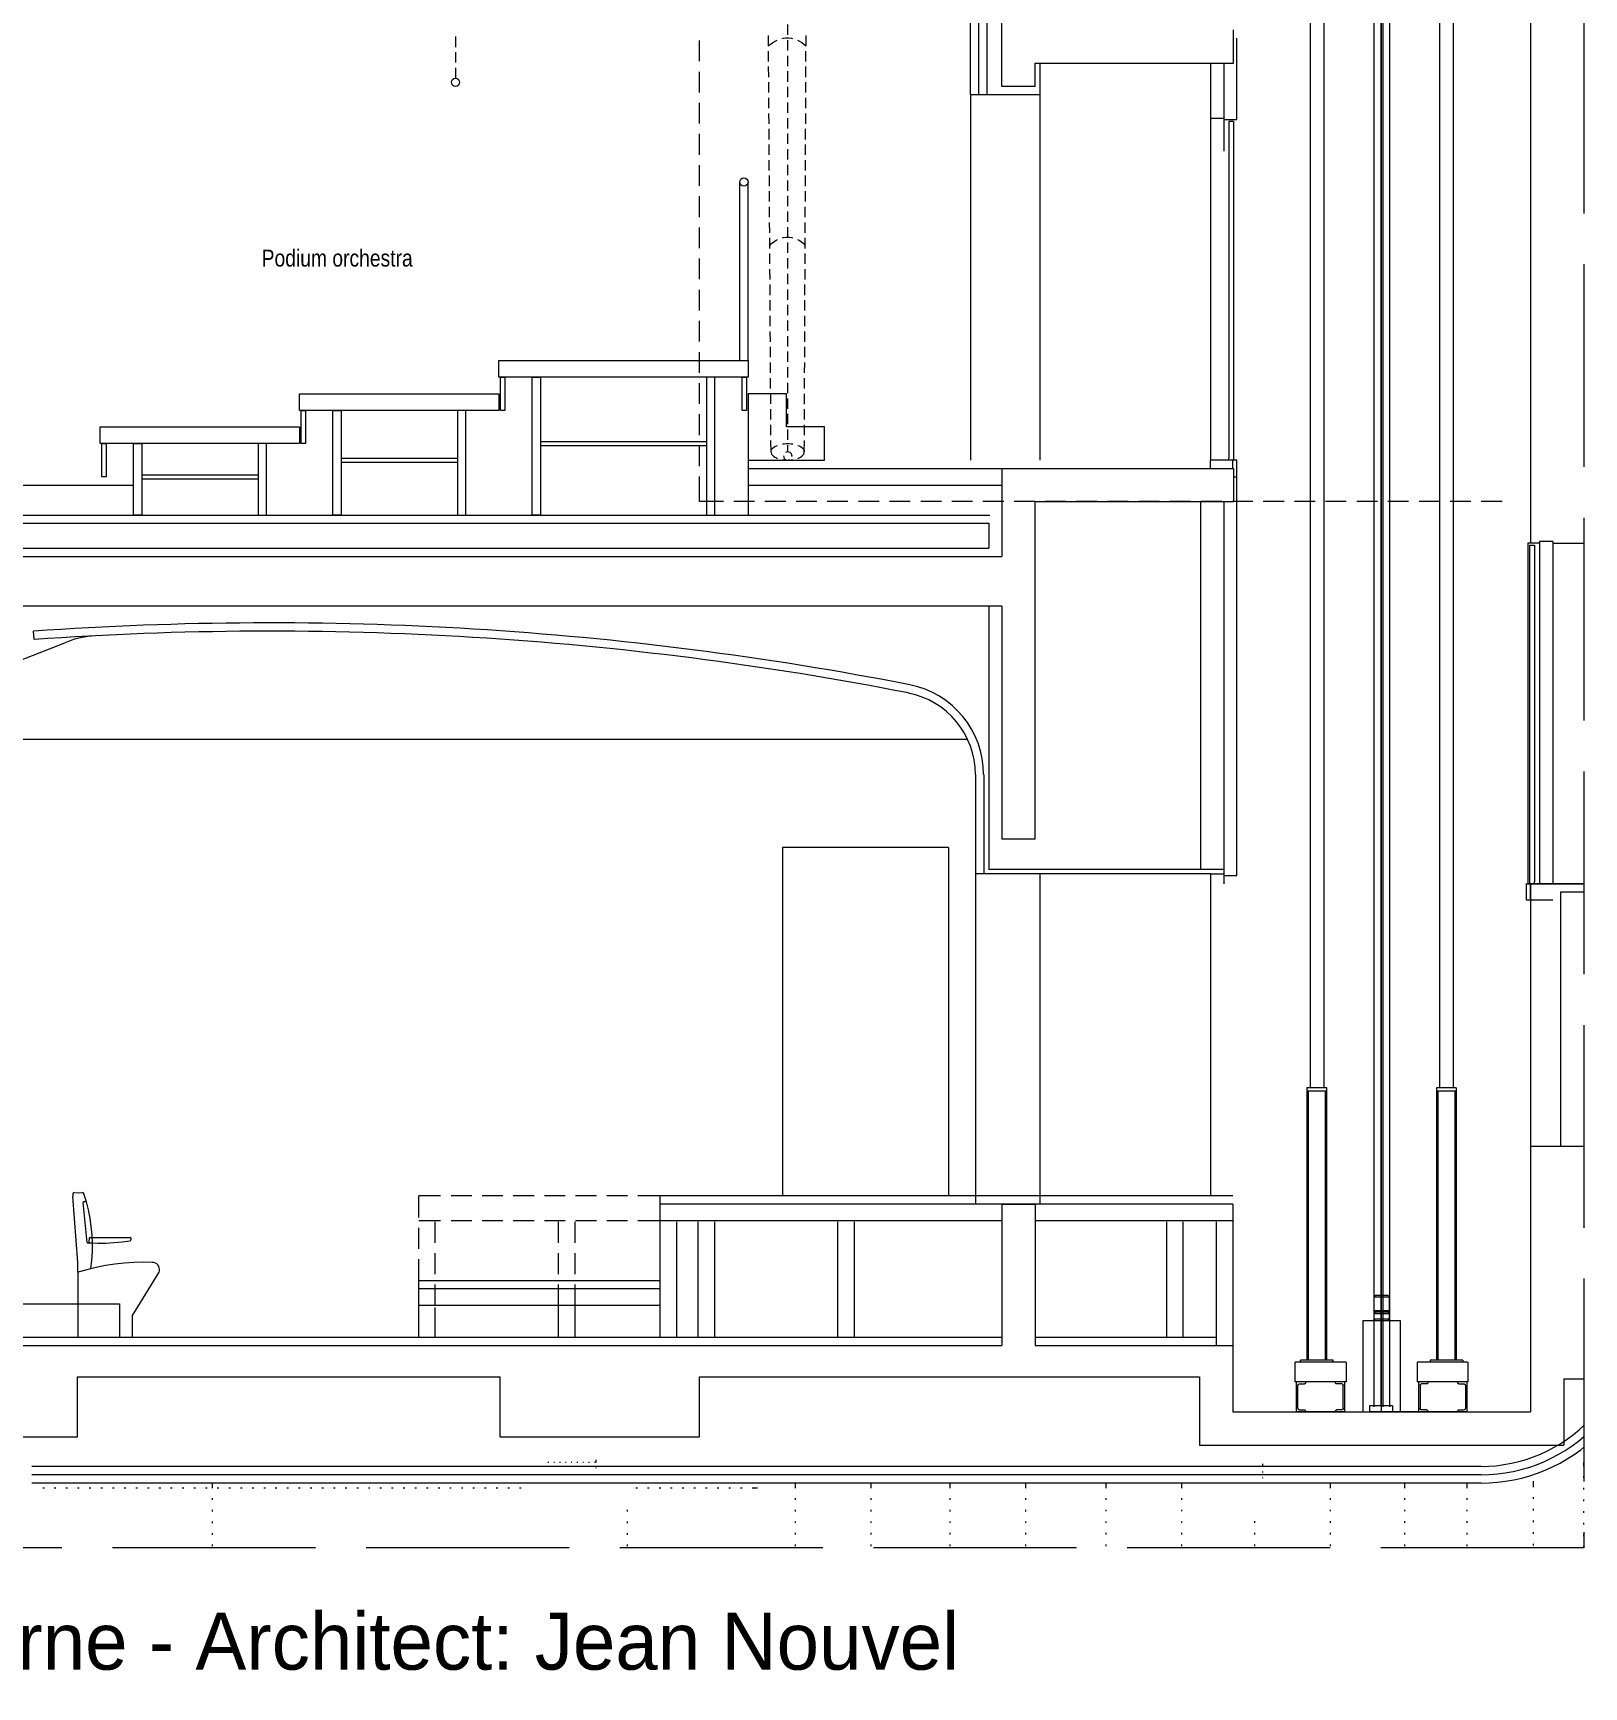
# Model space of a CAD drawing. Header units: millimetres. Extents: x 2546.3 to 2611.3, y 1346 to 1389.8.
# Drawn here: x 2592.93 to 2611.27, y 1345.96 to 1365.52 of the extents above; entities that cross this region are included whole.
import ezdxf

# ---------------------------------------------------------------- set-up
doc = ezdxf.new("R2010")
doc.units = ezdxf.units.MM
doc.linetypes.add('ACAD_ISO02W100', pattern=[15, 12, -3])
for name, color, linetype, lineweight in [('furniture', 175, 'Continuous', 5), ('projection', 145, 'Continuous', 5), ('sect3', 251, 'Continuous', 15), ('wall sections', 7, 'Continuous', 5)]:
    doc.layers.add(name, color=color, linetype=linetype, lineweight=lineweight)
doc.layers.add('sect2', color=177, linetype='Continuous')
doc.layers.add('small section', color=35, linetype='Continuous')

msp = doc.modelspace()

# ---------------------------------------------------------------- linework, layer by layer
at = {"layer": 'furniture', "linetype": 'Continuous', "lineweight": 0}
for points in [[(2601.855, 1365.497), (2601.855, 1365.619)], [(2597.926, 1365.478), (2597.926, 1365.354)], [(2600.812, 1365.185), (2600.812, 1365.431)], [(2601.628, 1365.367), (2601.627, 1365.49)], [(2601.628, 1365.363), (2601.652, 1365.387), (2601.678, 1365.407), (2601.706, 1365.425), (2601.73, 1365.437)], [(2601.789, 1365.455), (2601.8, 1365.458), (2601.833, 1365.461), (2601.866, 1365.461), (2601.899, 1365.458), (2601.911, 1365.455)], [(2601.855, 1365.313), (2601.855, 1365.435)], [(2601.969, 1365.437), (2601.993, 1365.425), (2602.021, 1365.407), (2602.047, 1365.387), (2602.071, 1365.363)], [(2602.072, 1365.367), (2602.072, 1365.49)], [(2597.926, 1365.293), (2597.926, 1365.171)], [(2601.629, 1365.183), (2601.628, 1365.306)], [(2601.855, 1365.128), (2601.855, 1365.251)], [(2602.071, 1365.183), (2602.071, 1365.306)], [(2597.926, 1365.109), (2597.926, 1364.986)], [(2600.812, 1364.817), (2600.812, 1365.062)], [(2601.63, 1364.999), (2601.629, 1365.122)], [(2601.855, 1364.944), (2601.855, 1365.067)], [(2602.07, 1364.999), (2602.071, 1365.122)], [(2601.631, 1364.815), (2601.63, 1364.938)], [(2601.855, 1364.76), (2601.855, 1364.882)], [(2602.069, 1364.815), (2602.069, 1364.938)], [(2600.812, 1364.448), (2600.812, 1364.694)], [(2601.633, 1364.631), (2601.631, 1364.754)], [(2601.855, 1364.576), (2601.855, 1364.698)], [(2602.068, 1364.631), (2602.069, 1364.754)], [(2601.634, 1364.447), (2601.633, 1364.569)], [(2601.635, 1364.262), (2601.634, 1364.385)], [(2601.855, 1364.391), (2601.855, 1364.514)], [(2602.067, 1364.262), (2602.067, 1364.385)], [(2602.068, 1364.447), (2602.068, 1364.569)], [(2600.812, 1364.08), (2600.812, 1364.326)], [(2601.636, 1364.078), (2601.635, 1364.201)], [(2601.855, 1364.208), (2601.855, 1364.33)], [(2602.066, 1364.078), (2602.067, 1364.201)], [(2601.637, 1363.894), (2601.636, 1364.017)], [(2601.855, 1364.023), (2601.855, 1364.146)], [(2602.065, 1363.894), (2602.066, 1364.017)], [(2600.812, 1363.712), (2600.812, 1363.957)], [(2601.638, 1363.71), (2601.638, 1363.833)], [(2601.855, 1363.839), (2601.855, 1363.962)], [(2602.064, 1363.71), (2602.065, 1363.833)], [(2601.639, 1363.526), (2601.639, 1363.649)], [(2601.855, 1363.655), (2601.855, 1363.777)], [(2602.064, 1363.526), (2602.064, 1363.649)], [(2600.812, 1363.343), (2600.812, 1363.589)], [(2601.64, 1363.342), (2601.64, 1363.464)], [(2601.855, 1363.471), (2601.855, 1363.593)], [(2601.855, 1363.286), (2601.855, 1363.409)], [(2602.063, 1363.342), (2602.063, 1363.464)], [(2600.812, 1362.975), (2600.812, 1363.221)], [(2601.642, 1363.157), (2601.641, 1363.28)], [(2601.855, 1363.102), (2601.855, 1363.225)], [(2602.062, 1363.157), (2602.063, 1363.28)], [(2601.643, 1362.973), (2601.642, 1363.096)], [(2601.643, 1363.006), (2601.665, 1363.029), (2601.69, 1363.05), (2601.717, 1363.068), (2601.734, 1363.076)], [(2601.792, 1363.097), (2601.807, 1363.1), (2601.839, 1363.104), (2601.871, 1363.104), (2601.903, 1363.1), (2601.913, 1363.098)], [(2601.855, 1362.918), (2601.855, 1363.041)], [(2601.971, 1363.078), (2601.991, 1363.068), (2602.017, 1363.05), (2602.041, 1363.029), (2602.061, 1363.006)], [(2602.062, 1362.973), (2602.062, 1363.096)], [(2600.812, 1362.607), (2600.812, 1362.852)], [(2601.644, 1362.789), (2601.643, 1362.912)], [(2601.855, 1362.734), (2601.855, 1362.857)], [(2602.06, 1362.789), (2602.061, 1362.912)], [(2601.646, 1362.605), (2601.644, 1362.728)], [(2601.855, 1362.55), (2601.855, 1362.673)], [(2602.06, 1362.605), (2602.06, 1362.728)], [(2600.812, 1362.238), (2600.812, 1362.484)], [(2601.647, 1362.421), (2601.646, 1362.544)], [(2601.855, 1362.366), (2601.855, 1362.488)], [(2602.059, 1362.42), (2602.059, 1362.544)], [(2601.648, 1362.237), (2601.647, 1362.359)], [(2601.855, 1362.181), (2601.855, 1362.304)], [(2602.058, 1362.237), (2602.059, 1362.359)], [(2600.812, 1361.87), (2600.812, 1362.116)], [(2601.649, 1362.052), (2601.648, 1362.175)], [(2601.855, 1361.997), (2601.855, 1362.12)], [(2602.058, 1362.052), (2602.058, 1362.175)], [(2601.65, 1361.868), (2601.649, 1361.991)], [(2601.855, 1361.813), (2601.855, 1361.936)], [(2602.056, 1361.868), (2602.057, 1361.991)], [(2600.812, 1361.502), (2600.812, 1361.747)], [(2601.651, 1361.684), (2601.651, 1361.807)], [(2601.855, 1361.629), (2601.855, 1361.752)], [(2602.056, 1361.684), (2602.056, 1361.807)], [(2601.652, 1361.5), (2601.652, 1361.623)], [(2601.855, 1361.445), (2601.855, 1361.568)], [(2602.055, 1361.5), (2602.056, 1361.622)], [(2600.812, 1361.133), (2600.812, 1361.379)], [(2601.653, 1361.315), (2601.653, 1361.439)], [(2601.655, 1361.132), (2601.654, 1361.254)], [(2601.855, 1361.261), (2601.855, 1361.383)], [(2602.054, 1361.315), (2602.055, 1361.439)], [(2602.054, 1361.131), (2602.054, 1361.254)], [(2601.656, 1360.948), (2601.655, 1361.07)], [(2601.855, 1361.076), (2601.855, 1361.199)], [(2602.053, 1360.948), (2602.053, 1361.07)], [(2600.812, 1360.765), (2600.812, 1361.011)], [(2601.657, 1360.763), (2601.656, 1360.886)], [(2601.855, 1360.892), (2601.855, 1361.015)], [(2602.052, 1360.763), (2602.052, 1360.886)], [(2601.659, 1360.566), (2601.657, 1360.702)], [(2601.794, 1360.659), (2601.815, 1360.662), (2601.841, 1360.664), (2601.868, 1360.664), (2601.895, 1360.662), (2601.916, 1360.659)], [(2601.855, 1360.708), (2601.855, 1360.831)], [(2602.051, 1360.566), (2602.052, 1360.702)], [(2600.812, 1360.396), (2600.812, 1360.642)], [(2601.659, 1360.566), (2601.66, 1360.58), (2601.665, 1360.593), (2601.674, 1360.605), (2601.687, 1360.617), (2601.702, 1360.628), (2601.721, 1360.638), (2601.734, 1360.643)], [(2601.659, 1360.566), (2601.66, 1360.553), (2601.665, 1360.539), (2601.674, 1360.527), (2601.687, 1360.515), (2601.702, 1360.504), (2601.721, 1360.494), (2601.734, 1360.489)], [(2601.794, 1360.473), (2601.815, 1360.47), (2601.841, 1360.468), (2601.868, 1360.468), (2601.895, 1360.47), (2601.916, 1360.473)], [(2601.805, 1360.517), (2601.808, 1360.502), (2601.815, 1360.488), (2601.826, 1360.477), (2601.839, 1360.471), (2601.855, 1360.468), (2601.87, 1360.471), (2601.879, 1360.475)], [(2601.904, 1360.517), (2601.902, 1360.532), (2601.894, 1360.546), (2601.883, 1360.557), (2601.87, 1360.564), (2601.855, 1360.566), (2601.839, 1360.564), (2601.83, 1360.559)], [(2601.855, 1360.566), (2601.855, 1360.647)], [(2601.975, 1360.643), (2601.989, 1360.638), (2602.007, 1360.628), (2602.023, 1360.617), (2602.035, 1360.605), (2602.044, 1360.593), (2602.049, 1360.58), (2602.051, 1360.566)], [(2601.975, 1360.489), (2601.989, 1360.494), (2602.007, 1360.504), (2602.023, 1360.515), (2602.035, 1360.527), (2602.044, 1360.539), (2602.049, 1360.553), (2602.051, 1360.566)], [(2593.42, 1351.804), (2593.41, 1351.802), (2593.403, 1351.795), (2593.4, 1351.785), (2593.4, 1351.758)], [(2593.459, 1350.979), (2593.4, 1351.758)], [(2593.42, 1351.804), (2593.467, 1351.803), (2593.515, 1351.804)], [(2593.533, 1351.791), (2593.527, 1351.801), (2593.515, 1351.804)], [(2593.534, 1351.698), (2593.529, 1351.696), (2593.525, 1351.692), (2593.524, 1351.687)], [(2593.57, 1351.216), (2593.524, 1351.687)], [(2593.616, 1350.905), (2593.627, 1351.004), (2593.632, 1351.104), (2593.633, 1351.204), (2593.629, 1351.303), (2593.619, 1351.403), (2593.605, 1351.501), (2593.586, 1351.599), (2593.562, 1351.695), (2593.533, 1351.791)], [(2593.534, 1351.698), (2593.562, 1351.698)], [(2593.605, 1351.274), (2593.601, 1351.273), (2593.597, 1351.27), (2593.595, 1351.265)], [(2593.605, 1351.274), (2594.079, 1351.274)], [(2594.088, 1351.264), (2594.087, 1351.269), (2594.084, 1351.273), (2594.079, 1351.274)], [(2593.57, 1351.216), (2593.573, 1351.21), (2593.58, 1351.207)], [(2593.633, 1351.207), (2593.579, 1351.207)], [(2593.595, 1351.265), (2593.592, 1351.223)], [(2593.592, 1351.223), (2593.593, 1351.218), (2593.596, 1351.214), (2593.601, 1351.212)], [(2593.601, 1351.212), (2593.697, 1351.208), (2593.793, 1351.208), (2593.888, 1351.213), (2593.984, 1351.222), (2594.079, 1351.236)], [(2594.079, 1351.236), (2594.083, 1351.238), (2594.086, 1351.241), (2594.087, 1351.245)], [(2594.088, 1351.264), (2594.087, 1351.245)], [(2594.348, 1350.979), (2594.235, 1350.981), (2594.123, 1350.978), (2594.01, 1350.971), (2593.898, 1350.958), (2593.787, 1350.941), (2593.676, 1350.919), (2593.567, 1350.893), (2593.459, 1350.862)], [(2593.459, 1350.862), (2593.459, 1350.979)], [(2594.421, 1350.862), (2594.426, 1350.88), (2594.427, 1350.898), (2594.424, 1350.916), (2594.417, 1350.934), (2594.407, 1350.949), (2594.393, 1350.962), (2594.377, 1350.971), (2594.36, 1350.978), (2594.341, 1350.979)], [(2593.459, 1350.862), (2593.459, 1350.095), (2594.107, 1350.095)], [(2594.107, 1350.351), (2594.421, 1350.862)], [(2594.107, 1350.095), (2594.107, 1350.351)]]:
    msp.add_lwpolyline(points, dxfattribs=at)
msp.add_circle((2597.926, 1364.937), 0.0486, dxfattribs=at)
msp.add_point((2601.904, 1360.517), dxfattribs=at)
at = {"layer": 'projection', "color": 7, "linetype": 'ACAD_ISO02W100', "ltscale": 0.2}
msp.add_lwpolyline([(2546.397, 1389.787), (2611.271, 1389.787), (2611.271, 1347.605), (2546.397, 1347.605)], close=True, dxfattribs=at)
at = {"layer": 'sect2', "linetype": 'Continuous', "lineweight": 0}
for points in [[(2607.119, 1351.765), (2600.344, 1351.765)], [(2600.344, 1351.765), (2600.344, 1350.095)], [(2607.119, 1351.667), (2600.344, 1351.667)], [(2607.119, 1351.667), (2607.119, 1349.997)], [(2604.389, 1351.47), (2600.344, 1351.47)], [(2607.119, 1351.47), (2604.782, 1351.47)], [(2600.541, 1351.46), (2600.541, 1350.095)], [(2600.794, 1351.46), (2600.794, 1350.095)], [(2600.99, 1351.46), (2600.99, 1350.095)], [(2602.445, 1351.46), (2602.445, 1350.095)], [(2602.641, 1351.46), (2602.641, 1350.095)], [(2604.389, 1351.46), (2604.389, 1350.095)], [(2606.333, 1351.46), (2606.333, 1350.095)], [(2606.529, 1351.46), (2606.529, 1350.095)], [(2606.922, 1351.46), (2606.922, 1349.997)], [(2597.491, 1350.095), (2597.491, 1350.763)], [(2600.344, 1350.763), (2597.491, 1350.763)], [(2600.344, 1350.665), (2597.491, 1350.665)], [(2600.344, 1350.469), (2597.491, 1350.469)], [(2597.687, 1350.095), (2597.687, 1350.444)], [(2599.142, 1350.469), (2599.142, 1350.095)], [(2599.339, 1350.469), (2599.339, 1350.095)], [(2591.592, 1350.095), (2604.389, 1350.095)], [(2592.531, 1350.095), (2604.075, 1350.095)], [(2604.782, 1350.095), (2606.922, 1350.095)]]:
    msp.add_lwpolyline(points, dxfattribs=at)
at = {"layer": 'sect3', "linetype": 'Continuous', "lineweight": 0}
for points in [[(2608.879, 1349.211), (2608.879, 1382.275)], [(2608.787, 1380.539), (2608.787, 1350.587)], [(2608.868, 1380.539), (2608.868, 1350.587)], [(2608.891, 1380.539), (2608.891, 1350.587)], [(2608.971, 1380.539), (2608.971, 1350.587)], [(2609.564, 1379.885), (2609.564, 1353.044)], [(2609.724, 1379.885), (2609.724, 1353.044)], [(2608.033, 1379.827), (2608.033, 1353.044)], [(2608.194, 1379.827), (2608.194, 1353.044)], [(2604.114, 1364.79), (2604.114, 1372.508)], [(2604.015, 1364.79), (2604.015, 1360.468)], [(2604.841, 1360.468), (2604.841, 1364.79)], [(2606.854, 1364.514), (2606.854, 1360.468)], [(2594.217, 1360.296), (2595.592, 1360.296)], [(2594.217, 1360.247), (2595.592, 1360.247)], [(2610.905, 1359.505), (2610.905, 1355.459)], [(2604.234, 1358.739), (2604.234, 1355.625)], [(2592.134, 1357.85), (2593.327, 1358.317)], [(2590.049, 1357.168), (2603.981, 1357.168)], [(2604.173, 1356.65), (2604.173, 1355.576)], [(2603.758, 1355.886), (2601.794, 1355.886)], [(2601.794, 1355.886), (2601.794, 1351.765)], [(2603.758, 1355.886), (2603.758, 1351.765)], [(2604.075, 1355.576), (2604.075, 1351.667)], [(2607.011, 1355.625), (2604.234, 1355.625)], [(2604.841, 1351.667), (2604.841, 1355.576)], [(2606.854, 1355.576), (2606.854, 1351.765)], [(2610.993, 1355.361), (2610.993, 1352.354)], [(2610.999, 1355.361), (2611.271, 1355.361)], [(2607.997, 1349.821), (2607.997, 1353.047)], [(2607.997, 1353.047), (2607.997, 1353.044)], [(2608.231, 1353.044), (2607.997, 1353.044)], [(2608.231, 1352.995), (2608.231, 1353.044)], [(2609.528, 1353.044), (2609.528, 1349.821)], [(2609.761, 1353.044), (2609.528, 1353.044)], [(2609.761, 1353.044), (2609.761, 1349.821)], [(2608.231, 1353.004), (2607.997, 1353.004)], [(2608.012, 1349.821), (2608.012, 1353.004)], [(2608.216, 1349.821), (2608.216, 1353.004)], [(2608.231, 1349.821), (2608.231, 1352.995)], [(2609.761, 1353.004), (2609.528, 1353.004)], [(2609.542, 1353.004), (2609.542, 1349.821)], [(2609.746, 1353.004), (2609.746, 1349.821)], [(2597.751, 1351.765), (2597.491, 1351.765)], [(2597.491, 1351.51), (2597.491, 1351.765)], [(2598.119, 1351.765), (2597.874, 1351.765)], [(2598.488, 1351.765), (2598.242, 1351.765)], [(2598.856, 1351.765), (2598.61, 1351.765)], [(2599.224, 1351.765), (2598.979, 1351.765)], [(2599.593, 1351.765), (2599.347, 1351.765)], [(2599.961, 1351.765), (2599.715, 1351.765)], [(2600.344, 1351.765), (2600.084, 1351.765)], [(2597.751, 1351.47), (2597.491, 1351.47)], [(2598.119, 1351.47), (2597.874, 1351.47)], [(2598.488, 1351.47), (2598.242, 1351.47)], [(2598.856, 1351.47), (2598.61, 1351.47)], [(2599.224, 1351.47), (2598.979, 1351.47)], [(2599.593, 1351.47), (2599.347, 1351.47)], [(2599.961, 1351.47), (2599.715, 1351.47)], [(2600.344, 1351.47), (2600.084, 1351.47)], [(2597.491, 1351.141), (2597.491, 1351.387)], [(2597.687, 1351.21), (2597.687, 1351.46)], [(2599.142, 1351.46), (2599.142, 1351.21)], [(2599.339, 1351.46), (2599.339, 1351.21)], [(2597.687, 1350.842), (2597.687, 1351.087)], [(2599.142, 1351.087), (2599.142, 1350.842)], [(2599.339, 1351.087), (2599.339, 1350.842)], [(2597.491, 1350.763), (2597.491, 1351.019)], [(2597.687, 1350.469), (2597.687, 1350.719)], [(2599.142, 1350.719), (2599.142, 1350.469)], [(2599.339, 1350.719), (2599.339, 1350.469)], [(2608.787, 1350.587), (2608.787, 1349.272)], [(2608.803, 1350.587), (2608.788, 1350.568), (2608.788, 1350.41)], [(2608.788, 1350.41), (2608.97, 1350.41), (2608.97, 1350.568)], [(2608.97, 1350.568), (2608.788, 1350.568)], [(2608.956, 1350.587), (2608.803, 1350.587)], [(2608.868, 1350.587), (2608.868, 1349.284)], [(2608.891, 1350.587), (2608.891, 1349.272)], [(2608.956, 1350.587), (2608.97, 1350.568)], [(2608.971, 1350.587), (2608.971, 1349.272)], [(2591.592, 1350.488), (2593.953, 1350.488)], [(2593.953, 1350.488), (2593.953, 1350.095)], [(2608.803, 1350.391), (2608.788, 1350.41)], [(2608.803, 1350.391), (2608.788, 1350.371)], [(2608.97, 1350.371), (2608.788, 1350.371), (2608.788, 1350.293)], [(2608.803, 1350.293), (2608.788, 1350.312), (2608.97, 1350.312)], [(2608.956, 1350.391), (2608.803, 1350.391)], [(2608.956, 1350.391), (2608.97, 1350.41)], [(2608.956, 1350.391), (2608.97, 1350.371)], [(2608.956, 1350.293), (2608.97, 1350.312)], [(2608.97, 1350.293), (2608.97, 1350.371)], [(2608.661, 1349.211), (2608.661, 1350.293), (2609.099, 1350.293), (2609.099, 1349.211)], [(2608.788, 1350.293), (2608.97, 1350.293)], [(2608.461, 1349.801), (2607.856, 1349.801)], [(2607.856, 1349.565), (2607.856, 1349.801)], [(2607.92, 1349.801), (2607.92, 1349.821)], [(2608.304, 1349.821), (2607.92, 1349.821)], [(2608.304, 1349.801), (2608.304, 1349.821)], [(2608.461, 1349.801), (2608.461, 1349.565)], [(2609.298, 1349.801), (2609.298, 1349.565)], [(2609.893, 1349.801), (2609.298, 1349.801)], [(2609.454, 1349.821), (2609.454, 1349.801)], [(2609.838, 1349.821), (2609.454, 1349.821)], [(2609.838, 1349.821), (2609.838, 1349.801)], [(2609.901, 1349.565), (2609.901, 1349.801)], [(2607.872, 1349.565), (2607.856, 1349.565)], [(2607.981, 1349.565), (2607.872, 1349.565)], [(2607.872, 1349.211), (2607.872, 1349.565)], [(2607.889, 1349.522), (2607.89, 1349.526), (2607.89, 1349.529), (2607.891, 1349.532), (2607.893, 1349.535), (2607.895, 1349.537), (2607.897, 1349.539), (2607.899, 1349.54), (2607.902, 1349.541), (2607.904, 1349.541)], [(2607.889, 1349.255), (2607.889, 1349.522)], [(2607.904, 1349.541), (2607.967, 1349.541)], [(2607.981, 1349.561), (2607.981, 1349.558), (2607.98, 1349.554), (2607.979, 1349.552), (2607.978, 1349.549), (2607.976, 1349.546), (2607.974, 1349.544), (2607.972, 1349.543), (2607.969, 1349.542), (2607.967, 1349.541)], [(2608.332, 1349.565), (2607.981, 1349.565), (2607.981, 1349.561)], [(2608.442, 1349.565), (2608.332, 1349.565)], [(2608.332, 1349.565), (2608.332, 1349.561)], [(2608.347, 1349.541), (2608.344, 1349.542), (2608.342, 1349.543), (2608.34, 1349.544), (2608.337, 1349.546), (2608.336, 1349.549), (2608.335, 1349.552), (2608.333, 1349.554), (2608.332, 1349.558), (2608.332, 1349.561)], [(2608.41, 1349.541), (2608.347, 1349.541)], [(2608.41, 1349.541), (2608.412, 1349.541), (2608.415, 1349.54), (2608.417, 1349.539), (2608.419, 1349.537), (2608.421, 1349.535), (2608.422, 1349.532), (2608.423, 1349.529), (2608.424, 1349.526), (2608.424, 1349.522)], [(2608.424, 1349.255), (2608.424, 1349.522)], [(2608.458, 1349.565), (2608.442, 1349.565)], [(2608.442, 1349.211), (2608.442, 1349.565)], [(2609.316, 1349.565), (2609.299, 1349.565)], [(2609.425, 1349.565), (2609.316, 1349.565)], [(2609.316, 1349.565), (2609.316, 1349.211)], [(2609.334, 1349.522), (2609.334, 1349.526), (2609.335, 1349.529), (2609.336, 1349.532), (2609.337, 1349.535), (2609.339, 1349.537), (2609.341, 1349.539), (2609.343, 1349.54), (2609.346, 1349.541), (2609.349, 1349.541)], [(2609.334, 1349.522), (2609.334, 1349.255)], [(2609.411, 1349.541), (2609.349, 1349.541)], [(2609.425, 1349.561), (2609.425, 1349.558), (2609.425, 1349.554), (2609.424, 1349.552), (2609.422, 1349.549), (2609.42, 1349.546), (2609.419, 1349.544), (2609.416, 1349.543), (2609.414, 1349.542), (2609.411, 1349.541)], [(2609.425, 1349.561), (2609.425, 1349.565)], [(2609.777, 1349.565), (2609.425, 1349.565)], [(2609.777, 1349.561), (2609.777, 1349.565)], [(2609.886, 1349.565), (2609.777, 1349.565)], [(2609.791, 1349.541), (2609.789, 1349.542), (2609.787, 1349.543), (2609.784, 1349.544), (2609.782, 1349.546), (2609.78, 1349.549), (2609.779, 1349.552), (2609.778, 1349.554), (2609.777, 1349.558), (2609.777, 1349.561)], [(2609.791, 1349.541), (2609.854, 1349.541)], [(2609.854, 1349.541), (2609.857, 1349.541), (2609.859, 1349.54), (2609.861, 1349.539), (2609.863, 1349.537), (2609.865, 1349.535), (2609.867, 1349.532), (2609.867, 1349.529), (2609.869, 1349.526), (2609.869, 1349.522)], [(2609.869, 1349.522), (2609.869, 1349.255)], [(2609.901, 1349.565), (2609.886, 1349.565)], [(2609.886, 1349.565), (2609.886, 1349.211)], [(2607.981, 1349.211), (2607.872, 1349.211)], [(2607.904, 1349.235), (2607.902, 1349.235), (2607.899, 1349.236), (2607.897, 1349.238), (2607.895, 1349.24), (2607.893, 1349.242), (2607.891, 1349.245), (2607.89, 1349.248), (2607.89, 1349.251), (2607.889, 1349.255)], [(2607.904, 1349.235), (2607.967, 1349.235)], [(2607.967, 1349.235), (2607.969, 1349.234), (2607.972, 1349.234), (2607.974, 1349.232), (2607.976, 1349.231), (2607.978, 1349.228), (2607.979, 1349.225), (2607.98, 1349.222), (2607.981, 1349.219), (2607.981, 1349.215)], [(2608.332, 1349.211), (2607.981, 1349.211), (2607.981, 1349.215)], [(2608.332, 1349.215), (2608.332, 1349.219), (2608.333, 1349.222), (2608.335, 1349.225), (2608.336, 1349.228), (2608.337, 1349.231), (2608.34, 1349.232), (2608.342, 1349.234), (2608.344, 1349.234), (2608.347, 1349.235)], [(2608.332, 1349.211), (2608.332, 1349.215)], [(2608.442, 1349.211), (2608.332, 1349.211)], [(2608.41, 1349.235), (2608.347, 1349.235)], [(2608.424, 1349.255), (2608.424, 1349.251), (2608.423, 1349.248), (2608.422, 1349.245), (2608.421, 1349.242), (2608.419, 1349.24), (2608.417, 1349.238), (2608.415, 1349.236), (2608.412, 1349.235), (2608.41, 1349.235)], [(2609.009, 1349.284), (2608.734, 1349.284)], [(2608.734, 1349.281), (2608.734, 1349.211)], [(2608.749, 1349.211), (2608.734, 1349.211)], [(2609.009, 1349.211), (2608.749, 1349.211)], [(2609.009, 1349.284), (2609.009, 1349.211)], [(2609.316, 1349.211), (2609.009, 1349.211)], [(2609.425, 1349.211), (2609.316, 1349.211)], [(2609.349, 1349.235), (2609.346, 1349.235), (2609.343, 1349.236), (2609.341, 1349.238), (2609.339, 1349.24), (2609.337, 1349.242), (2609.336, 1349.245), (2609.335, 1349.248), (2609.334, 1349.251), (2609.334, 1349.255)], [(2609.411, 1349.235), (2609.349, 1349.235)], [(2609.411, 1349.235), (2609.414, 1349.234), (2609.416, 1349.234), (2609.419, 1349.232), (2609.42, 1349.231), (2609.422, 1349.228), (2609.424, 1349.225), (2609.425, 1349.222), (2609.425, 1349.219), (2609.425, 1349.215)], [(2609.425, 1349.215), (2609.425, 1349.211)], [(2609.777, 1349.211), (2609.425, 1349.211)], [(2609.777, 1349.215), (2609.777, 1349.219), (2609.778, 1349.222), (2609.779, 1349.225), (2609.78, 1349.228), (2609.782, 1349.231), (2609.784, 1349.232), (2609.787, 1349.234), (2609.789, 1349.234), (2609.791, 1349.235)], [(2609.777, 1349.215), (2609.777, 1349.211)], [(2609.886, 1349.211), (2609.777, 1349.211)], [(2609.791, 1349.235), (2609.854, 1349.235)], [(2609.869, 1349.255), (2609.869, 1349.251), (2609.867, 1349.248), (2609.867, 1349.245), (2609.865, 1349.242), (2609.863, 1349.24), (2609.861, 1349.238), (2609.859, 1349.236), (2609.857, 1349.235), (2609.854, 1349.235)], [(2610.054, 1348.566), (2610.145, 1348.568), (2610.235, 1348.575), (2610.325, 1348.587), (2610.414, 1348.603), (2610.502, 1348.623), (2610.589, 1348.648), (2610.674, 1348.678), (2610.758, 1348.712), (2610.84, 1348.75), (2610.92, 1348.792), (2610.998, 1348.839), (2611.074, 1348.889), (2611.146, 1348.943), (2611.216, 1349), (2611.271, 1349.051)], [(2610.054, 1348.468), (2610.149, 1348.47), (2610.245, 1348.477), (2610.34, 1348.49), (2610.434, 1348.507), (2610.527, 1348.529), (2610.619, 1348.555), (2610.709, 1348.586), (2610.797, 1348.622), (2610.884, 1348.662), (2610.968, 1348.707), (2611.05, 1348.756), (2611.13, 1348.809), (2611.206, 1348.866), (2611.271, 1348.919)], [(2610.054, 1348.566), (2592.917, 1348.566)], [(2599.02, 1348.615), (2599.03, 1348.615)], [(2599.088, 1348.615), (2599.098, 1348.615)], [(2599.157, 1348.615), (2599.167, 1348.615)], [(2599.226, 1348.615), (2599.236, 1348.615)], [(2599.295, 1348.615), (2599.304, 1348.615)], [(2599.363, 1348.615), (2599.373, 1348.615)], [(2599.432, 1348.615), (2599.442, 1348.615)], [(2599.501, 1348.615), (2599.511, 1348.615)], [(2599.57, 1348.615), (2599.579, 1348.615)], [(2599.59, 1348.612), (2599.59, 1348.643)], [(2599.59, 1348.544), (2599.59, 1348.554)], [(2607.472, 1348.564), (2607.472, 1348.595)], [(2611.271, 1348.568), (2611.271, 1348.612)], [(2610.054, 1348.468), (2592.917, 1348.468)], [(2595.051, 1348.308), (2595.051, 1348.369)], [(2601.947, 1348.309), (2601.947, 1348.369)], [(2602.841, 1348.309), (2602.841, 1348.369)], [(2603.776, 1348.309), (2603.776, 1348.37)], [(2604.67, 1348.309), (2604.67, 1348.37)], [(2605.623, 1348.31), (2605.623, 1348.37)], [(2606.517, 1348.31), (2606.517, 1348.37)], [(2607.472, 1348.495), (2607.472, 1348.505)], [(2607.472, 1348.427), (2607.472, 1348.436)], [(2608.273, 1348.31), (2608.273, 1348.371)], [(2609.154, 1348.31), (2609.154, 1348.371)], [(2609.89, 1348.31), (2609.89, 1348.371)], [(2610.675, 1348.319), (2610.675, 1348.39)], [(2611.271, 1348.43), (2611.271, 1348.45)], [(2593.045, 1348.314), (2593.065, 1348.314)], [(2593.182, 1348.314), (2593.202, 1348.314)], [(2593.32, 1348.314), (2593.339, 1348.314)], [(2593.458, 1348.314), (2593.477, 1348.314)], [(2593.595, 1348.314), (2593.615, 1348.314)], [(2593.733, 1348.314), (2593.752, 1348.314)], [(2593.87, 1348.314), (2593.89, 1348.314)], [(2594.008, 1348.314), (2594.027, 1348.314)], [(2594.145, 1348.314), (2594.165, 1348.314)], [(2594.283, 1348.314), (2594.303, 1348.314)], [(2594.42, 1348.314), (2594.44, 1348.314)], [(2594.557, 1348.314), (2594.577, 1348.314)], [(2594.695, 1348.314), (2594.715, 1348.314)], [(2594.833, 1348.314), (2594.852, 1348.314)], [(2594.97, 1348.314), (2594.99, 1348.314)], [(2595.051, 1348.171), (2595.051, 1348.191)], [(2595.108, 1348.314), (2595.127, 1348.314)], [(2595.245, 1348.314), (2595.265, 1348.314)], [(2595.383, 1348.314), (2595.402, 1348.314)], [(2595.521, 1348.314), (2595.54, 1348.314)], [(2595.658, 1348.314), (2595.678, 1348.314)], [(2595.795, 1348.314), (2595.815, 1348.314)], [(2595.933, 1348.314), (2595.952, 1348.314)], [(2596.07, 1348.314), (2596.09, 1348.314)], [(2596.208, 1348.314), (2596.228, 1348.314)], [(2596.345, 1348.314), (2596.365, 1348.314)], [(2596.483, 1348.314), (2596.502, 1348.314)], [(2596.62, 1348.314), (2596.64, 1348.314)], [(2596.758, 1348.314), (2596.778, 1348.314)], [(2596.896, 1348.314), (2596.915, 1348.314)], [(2597.033, 1348.314), (2597.053, 1348.314)], [(2597.17, 1348.314), (2597.19, 1348.314)], [(2597.308, 1348.314), (2597.327, 1348.314)], [(2597.446, 1348.314), (2597.465, 1348.314)], [(2597.583, 1348.314), (2597.603, 1348.314)], [(2597.72, 1348.314), (2597.74, 1348.314)], [(2597.858, 1348.314), (2597.877, 1348.314)], [(2597.996, 1348.314), (2598.015, 1348.314)], [(2598.133, 1348.314), (2598.153, 1348.314)], [(2598.271, 1348.314), (2598.29, 1348.314)], [(2598.408, 1348.314), (2598.428, 1348.314)], [(2598.545, 1348.314), (2598.565, 1348.314)], [(2598.683, 1348.314), (2598.703, 1348.314)], [(2600.058, 1348.314), (2600.078, 1348.314)], [(2600.196, 1348.314), (2600.216, 1348.314)], [(2600.333, 1348.314), (2600.353, 1348.314)], [(2600.47, 1348.314), (2600.49, 1348.314)], [(2600.608, 1348.314), (2600.628, 1348.314)], [(2600.746, 1348.314), (2600.766, 1348.314)], [(2600.883, 1348.314), (2600.903, 1348.314)], [(2601.021, 1348.314), (2601.04, 1348.314)], [(2601.158, 1348.314), (2601.178, 1348.314)], [(2601.296, 1348.314), (2601.315, 1348.314)], [(2601.434, 1348.314), (2601.499, 1348.314)], [(2601.947, 1348.171), (2601.947, 1348.191)], [(2602.841, 1348.171), (2602.841, 1348.191)], [(2603.776, 1348.172), (2603.776, 1348.192)], [(2604.67, 1348.172), (2604.67, 1348.192)], [(2605.623, 1348.172), (2605.623, 1348.192)], [(2606.517, 1348.172), (2606.517, 1348.192)], [(2608.273, 1348.172), (2608.273, 1348.192)], [(2609.154, 1348.172), (2609.154, 1348.192)], [(2609.89, 1348.172), (2609.89, 1348.192)], [(2610.675, 1348.182), (2610.675, 1348.201)], [(2611.271, 1348.293), (2611.271, 1348.313)], [(2611.271, 1348.155), (2611.271, 1348.175)], [(2595.051, 1348.033), (2595.051, 1348.053)], [(2599.962, 1348.033), (2599.962, 1348.053)], [(2601.947, 1348.034), (2601.947, 1348.054)], [(2602.841, 1348.034), (2602.841, 1348.054)], [(2603.776, 1348.034), (2603.776, 1348.054)], [(2604.67, 1348.034), (2604.67, 1348.054)], [(2605.623, 1348.035), (2605.623, 1348.054)], [(2606.517, 1348.035), (2606.517, 1348.054)], [(2608.273, 1348.035), (2608.273, 1348.054)], [(2609.154, 1348.035), (2609.154, 1348.054)], [(2609.89, 1348.035), (2609.89, 1348.054)], [(2610.675, 1348.044), (2610.675, 1348.064)], [(2611.271, 1348.018), (2611.271, 1348.037)], [(2595.051, 1347.896), (2595.051, 1347.915)], [(2595.051, 1347.758), (2595.051, 1347.778)], [(2599.962, 1347.896), (2599.962, 1347.915)], [(2599.962, 1347.758), (2599.962, 1347.778)], [(2601.947, 1347.897), (2601.947, 1347.916)], [(2601.947, 1347.759), (2601.947, 1347.779)], [(2602.841, 1347.897), (2602.841, 1347.916)], [(2602.841, 1347.759), (2602.841, 1347.779)], [(2603.776, 1347.897), (2603.776, 1347.916)], [(2603.776, 1347.759), (2603.776, 1347.779)], [(2604.67, 1347.897), (2604.67, 1347.916)], [(2604.67, 1347.759), (2604.67, 1347.779)], [(2605.623, 1347.897), (2605.623, 1347.916)], [(2605.623, 1347.759), (2605.623, 1347.779)], [(2606.517, 1347.897), (2606.517, 1347.916)], [(2606.517, 1347.759), (2606.517, 1347.779)], [(2607.38, 1347.897), (2607.38, 1347.917)], [(2607.38, 1347.76), (2607.38, 1347.779)], [(2608.273, 1347.897), (2608.273, 1347.917)], [(2608.273, 1347.76), (2608.273, 1347.779)], [(2609.154, 1347.897), (2609.154, 1347.917)], [(2609.154, 1347.76), (2609.154, 1347.78)], [(2609.89, 1347.897), (2609.89, 1347.917)], [(2609.89, 1347.76), (2609.89, 1347.78)], [(2610.675, 1347.907), (2610.675, 1347.927)], [(2610.675, 1347.769), (2610.675, 1347.789)], [(2611.271, 1347.88), (2611.271, 1347.9)], [(2611.271, 1347.743), (2611.271, 1347.762)], [(2595.051, 1347.621), (2595.051, 1347.641)], [(2599.962, 1347.621), (2599.962, 1347.641)], [(2601.947, 1347.621), (2601.947, 1347.641)], [(2602.841, 1347.621), (2602.841, 1347.641)], [(2603.776, 1347.622), (2603.776, 1347.641)], [(2604.67, 1347.622), (2604.67, 1347.641)], [(2605.623, 1347.622), (2605.623, 1347.642)], [(2606.517, 1347.622), (2606.517, 1347.642)], [(2607.38, 1347.622), (2607.38, 1347.642)], [(2608.273, 1347.622), (2608.273, 1347.642)], [(2609.154, 1347.623), (2609.154, 1347.642)], [(2609.89, 1347.623), (2609.89, 1347.642)], [(2610.675, 1347.632), (2610.675, 1347.651)], [(2611.271, 1347.605), (2611.271, 1347.625)]]:
    msp.add_lwpolyline(points, dxfattribs=at)
for centre, start, end in [((2593.721, 1357.311), 93.0048, 111.3794), ((2603.092, 1356.75), 359.989, 0)]:
    msp.add_arc(centre, 1.08, start, end, dxfattribs=at)
at = {"layer": 'small section', "linetype": 'Continuous', "lineweight": 0}
for points in [[(2604.212, 1364.79), (2604.212, 1380.584)], [(2604.015, 1364.79), (2604.015, 1372.507)], [(2607.168, 1364.495), (2607.168, 1365.458)], [(2606.854, 1365.163), (2606.854, 1364.514)], [(2607.011, 1365.163), (2607.011, 1364.853)], [(2604.841, 1364.79), (2604.015, 1364.79)], [(2607.011, 1364.853), (2607.011, 1364.121)], [(2606.854, 1364.514), (2607.011, 1364.514)], [(2607.011, 1364.514), (2607.011, 1364.495)], [(2607.011, 1364.495), (2607.149, 1364.495)], [(2607.128, 1364.472), (2607.07, 1364.472)], [(2607.07, 1364.472), (2607.07, 1360.495)], [(2607.128, 1364.472), (2607.128, 1360.468)], [(2607.149, 1364.495), (2607.168, 1364.495)], [(2601.289, 1361.647), (2601.289, 1363.758)], [(2601.387, 1361.647), (2601.387, 1363.758)], [(2598.44, 1361.647), (2601.387, 1361.647), (2601.387, 1361.45), (2598.44, 1361.45), (2598.44, 1361.647)], [(2598.46, 1361.45), (2598.509, 1361.45), (2598.509, 1361.057), (2598.46, 1361.057), (2598.46, 1361.45)], [(2598.833, 1361.45), (2598.931, 1361.45), (2598.931, 1359.819), (2598.833, 1359.819), (2598.833, 1361.45)], [(2600.994, 1361.45), (2600.896, 1361.45), (2600.896, 1359.819), (2600.994, 1359.819), (2600.994, 1361.45)], [(2601.318, 1361.45), (2601.367, 1361.45), (2601.367, 1361.057), (2601.318, 1361.057), (2601.318, 1361.45)], [(2596.083, 1361.254), (2598.44, 1361.254), (2598.44, 1361.057), (2596.083, 1361.057), (2596.083, 1361.254)], [(2602.29, 1360.468), (2602.29, 1360.861), (2601.839, 1360.861), (2601.839, 1361.254), (2601.387, 1361.254), (2601.387, 1360.468), (2602.29, 1360.468)], [(2596.103, 1361.057), (2596.151, 1361.057), (2596.151, 1360.664), (2596.103, 1360.664), (2596.103, 1361.057)], [(2596.476, 1361.057), (2596.574, 1361.057), (2596.574, 1359.819), (2596.476, 1359.819), (2596.476, 1361.057)], [(2598.048, 1361.057), (2597.949, 1361.057), (2597.949, 1359.819), (2598.048, 1359.819), (2598.048, 1361.057)], [(2593.725, 1360.861), (2596.083, 1360.861), (2596.083, 1360.664), (2593.725, 1360.664), (2593.725, 1360.861)], [(2593.745, 1360.664), (2593.794, 1360.664), (2593.794, 1360.272), (2593.745, 1360.272), (2593.745, 1360.664)], [(2594.118, 1360.664), (2594.217, 1360.664), (2594.217, 1359.819), (2594.118, 1359.819), (2594.118, 1360.664)], [(2595.69, 1360.664), (2595.592, 1360.664), (2595.592, 1359.819), (2595.69, 1359.819), (2595.69, 1360.664)], [(2598.931, 1360.689), (2600.896, 1360.689)], [(2596.574, 1360.493), (2597.949, 1360.493)], [(2598.931, 1360.64), (2600.896, 1360.64)], [(2601.387, 1360.468), (2601.387, 1359.819)], [(2607.011, 1360.468), (2606.854, 1360.468)], [(2606.854, 1360.37), (2606.854, 1360.468)], [(2607.07, 1360.468), (2607.011, 1360.468)], [(2607.07, 1360.468), (2607.07, 1360.495)], [(2607.128, 1360.468), (2607.07, 1360.468)], [(2607.119, 1360.37), (2607.119, 1360.468)], [(2607.149, 1360.468), (2607.128, 1360.468)], [(2607.168, 1360.468), (2607.149, 1360.468)], [(2607.168, 1360.272), (2607.168, 1360.468)], [(2596.574, 1360.443), (2597.949, 1360.443)], [(2601.094, 1359.977), (2600.812, 1359.977), (2600.812, 1360.274)], [(2601.387, 1360.37), (2604.389, 1360.37)], [(2607.128, 1360.272), (2607.168, 1360.272)], [(2607.168, 1355.557), (2607.168, 1360.272)], [(2585.756, 1360.173), (2594.118, 1360.173)], [(2601.387, 1360.173), (2604.389, 1360.173)], [(2601.463, 1359.977), (2601.217, 1359.977)], [(2601.831, 1359.977), (2601.586, 1359.977)], [(2602.199, 1359.977), (2601.954, 1359.977)], [(2602.568, 1359.977), (2602.322, 1359.977)], [(2602.936, 1359.977), (2602.691, 1359.977)], [(2603.304, 1359.977), (2603.059, 1359.977)], [(2603.673, 1359.977), (2603.428, 1359.977)], [(2604.041, 1359.977), (2603.796, 1359.977)], [(2604.41, 1359.977), (2604.164, 1359.977)], [(2604.778, 1359.977), (2604.533, 1359.977)], [(2605.146, 1359.977), (2604.9, 1359.977)], [(2605.515, 1359.977), (2605.269, 1359.977)], [(2605.883, 1359.977), (2605.637, 1359.977)], [(2606.251, 1359.977), (2606.006, 1359.977)], [(2606.62, 1359.977), (2606.374, 1359.977)], [(2606.988, 1359.977), (2606.742, 1359.977)], [(2607.011, 1359.977), (2607.011, 1355.458)], [(2607.356, 1359.977), (2607.111, 1359.977)], [(2607.725, 1359.977), (2607.479, 1359.977)], [(2608.093, 1359.977), (2607.847, 1359.977)], [(2608.461, 1359.977), (2608.216, 1359.977)], [(2608.83, 1359.977), (2608.584, 1359.977)], [(2609.198, 1359.977), (2608.952, 1359.977)], [(2609.566, 1359.977), (2609.321, 1359.977)], [(2609.935, 1359.977), (2609.689, 1359.977)], [(2610.303, 1359.977), (2610.057, 1359.977)], [(2610.747, 1359.505), (2610.747, 1359.486)], [(2610.905, 1359.505), (2610.747, 1359.505)], [(2610.747, 1359.486), (2610.609, 1359.486)], [(2610.609, 1359.486), (2610.609, 1355.459)], [(2610.629, 1359.463), (2610.688, 1359.463)], [(2610.629, 1359.463), (2610.629, 1355.459)], [(2610.688, 1359.463), (2610.688, 1355.486)], [(2610.747, 1359.486), (2610.747, 1355.459)], [(2592.942, 1358.345), (2592.935, 1358.444)], [(2604.075, 1356.75), (2604.075, 1356.068)], [(2604.173, 1356.75), (2604.173, 1355.576)], [(2604.075, 1356.363), (2604.075, 1355.576)], [(2606.854, 1355.576), (2604.075, 1355.576)], [(2606.854, 1355.576), (2607.011, 1355.576)], [(2607.011, 1355.557), (2607.149, 1355.557)], [(2607.149, 1355.557), (2607.168, 1355.557)], [(2610.59, 1355.262), (2610.59, 1355.459)], [(2610.59, 1355.458), (2610.609, 1355.458)], [(2610.609, 1355.458), (2610.629, 1355.458)], [(2610.629, 1355.459), (2610.688, 1355.459)], [(2610.639, 1355.262), (2610.639, 1355.459)], [(2610.688, 1355.459), (2610.688, 1355.486)], [(2610.688, 1355.459), (2610.747, 1355.459)], [(2610.747, 1355.459), (2610.905, 1355.459)], [(2610.639, 1355.262), (2610.59, 1355.262)], [(2610.905, 1355.262), (2610.639, 1355.262)]]:
    msp.add_lwpolyline(points, dxfattribs=at)
msp.add_circle((2601.337, 1363.758), 0.0486, dxfattribs=at)
for centre, radius, start, end in [((2595.731, 1319.057), 39.486, 78.9478, 94.0594), ((2595.731, 1319.057), 39.388, 78.9478, 94.0594), ((2603.092, 1356.75), 1.08, 0, 78.9532), ((2603.092, 1356.75), 0.982, 0, 78.9532)]:
    msp.add_arc(centre, radius, start, end, dxfattribs=at)
at = {"layer": 'wall sections', "linetype": 'Continuous', "lineweight": 0}
for points in [[(2610.639, 1388.481), (2610.639, 1359.485)], [(2604.389, 1364.888), (2604.389, 1371.037)], [(2607.128, 1365.163), (2607.128, 1365.556)], [(2604.782, 1365.163), (2607.128, 1365.163)], [(2604.782, 1364.888), (2604.782, 1365.163)], [(2604.841, 1364.79), (2604.841, 1365.163)], [(2604.782, 1364.888), (2604.389, 1364.888)], [(2604.389, 1360.37), (2604.389, 1359.328)], [(2604.389, 1360.37), (2607.128, 1360.37)], [(2604.389, 1360.37), (2604.782, 1360.37)], [(2607.128, 1360.37), (2607.128, 1359.977)], [(2604.782, 1355.989), (2604.782, 1359.977)], [(2604.782, 1359.977), (2607.128, 1359.977)], [(2606.742, 1355.625), (2606.742, 1359.977)], [(2588.069, 1359.722), (2604.234, 1359.722)], [(2588.08, 1359.819), (2604.244, 1359.819)], [(2604.234, 1359.722), (2604.234, 1359.427)], [(2588.363, 1359.427), (2604.234, 1359.427)], [(2588.462, 1359.328), (2604.389, 1359.328)], [(2610.898, 1359.485), (2611.271, 1359.485)], [(2604.389, 1358.739), (2590.23, 1358.739)], [(2604.389, 1358.739), (2604.389, 1355.989)], [(2604.075, 1356.65), (2604.075, 1356.068)], [(2604.389, 1355.989), (2604.782, 1355.989)], [(2610.639, 1355.459), (2610.639, 1352.354)], [(2610.639, 1355.458), (2611.271, 1355.458)], [(2610.898, 1355.459), (2611.271, 1355.459)], [(2610.639, 1352.354), (2611.271, 1352.354)], [(2610.639, 1352.354), (2610.639, 1349.211)], [(2604.389, 1351.667), (2604.389, 1349.997)], [(2604.389, 1351.667), (2604.782, 1351.667)], [(2604.782, 1351.667), (2604.782, 1349.997)], [(2591.494, 1349.997), (2604.389, 1349.997)], [(2604.782, 1349.997), (2607.119, 1349.997)], [(2607.119, 1349.997), (2607.119, 1349.211), (2610.639, 1349.211)], [(2593.458, 1349.626), (2598.456, 1349.626)], [(2593.458, 1348.917), (2593.458, 1349.626)], [(2598.456, 1348.917), (2598.456, 1349.626)], [(2600.813, 1348.917), (2600.813, 1349.626)], [(2600.813, 1349.626), (2606.726, 1349.626)], [(2606.726, 1349.626), (2606.726, 1348.818)], [(2611.032, 1349.604), (2611.032, 1348.818)], [(2611.032, 1349.604), (2611.271, 1349.604)], [(2591.101, 1348.917), (2593.458, 1348.917)], [(2598.456, 1348.917), (2600.813, 1348.917)], [(2606.726, 1348.818), (2611.032, 1348.818)], [(2610.054, 1348.369), (2610.152, 1348.371), (2610.248, 1348.379), (2610.345, 1348.391), (2610.441, 1348.408), (2610.536, 1348.429), (2610.63, 1348.456), (2610.722, 1348.486), (2610.812, 1348.522), (2610.901, 1348.561), (2610.988, 1348.605), (2611.072, 1348.654), (2611.154, 1348.707), (2611.234, 1348.763), (2611.271, 1348.792)], [(2610.054, 1348.369), (2592.917, 1348.369)]]:
    msp.add_lwpolyline(points, dxfattribs=at)
msp.add_arc((2603.092, 1356.75), 0.982, 359.989, 0, dxfattribs=at)

# ---------------------------------------------------------------- texts
at = {"layer": 'sect3', "color": 250, "insert": (2595.634, 1363.291), "char_height": 0.2, "width": 44.02492, "attachment_point": 1}
msp.add_mtext('{\\W0.8523;\\PPodium orchestra}', dxfattribs=at)
at = {"layer": 'sect3', "color": 250, "insert": (2567.708, 1346.837), "char_height": 0.675, "attachment_point": 1}
msp.add_mtext_dynamic_manual_height_columns('{\\fVrinda|b0|i0|c0|p34;Section of the Auditorium - Cultural and Congress Centre Lucerne - Architect: Jean Nouvel} ', width=44.02492, gutter_width=12.5, heights=[0.886], dxfattribs=at)

doc.saveas('drawing.dxf')
